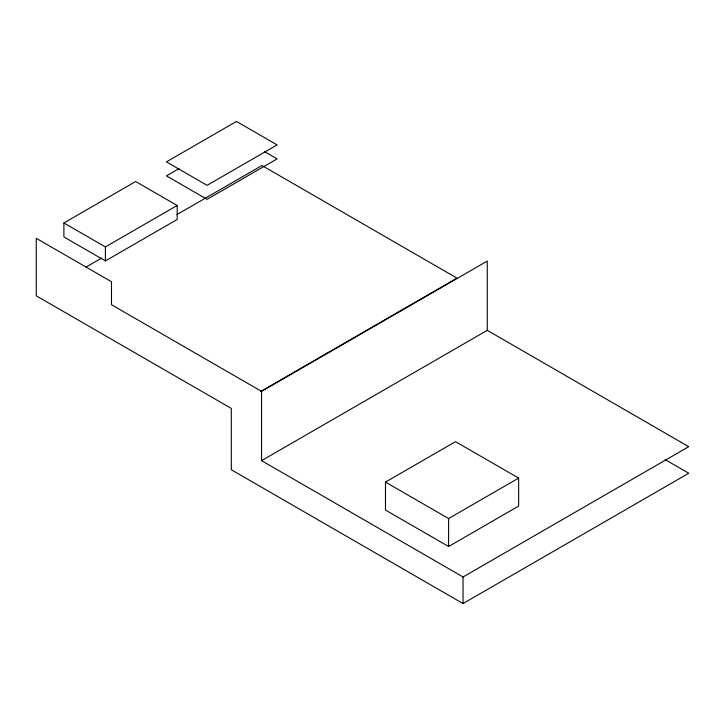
<?xml version="1.0" encoding="UTF-8"?>
<svg xmlns="http://www.w3.org/2000/svg" width="725" height="725" viewBox="0 0 725 725"><rect width="100%" height="100%" fill="white"/><g stroke="black" fill="none" stroke-linecap="round" stroke-linejoin="round"><path stroke-width="1.09" d="M63.9 222.965L135.675 181.522L177.181 205.492L177.181 219.467L105.406 260.909L63.9 236.939L63.9 222.965L105.406 246.926L177.181 205.492M179.075 168.562L166.433 175.867L207.078 199.33L277.122 158.893L264.534 151.625M86.076 267.045L101.708 258.028M176.945 214.591L261.952 165.508L456.995 278.128L260.61 391.509M261.571 391.373L487.263 261.063L487.263 330.346L261.571 460.647L261.571 391.373L111.487 304.718L111.487 281.753L36.25 238.317L36.25 295.818L231.302 408.429L231.302 469.755L463.048 603.553L688.75 473.253L665.278 459.704M385.473 482.098L455.517 441.661L518.647 478.101L518.647 506.068L448.603 546.505L385.473 510.056L385.473 482.098L448.603 518.547L518.647 478.101M261.571 460.647L463.048 576.973L688.75 446.673L487.263 330.346M463.048 576.973L463.048 603.553M448.603 518.547L448.603 546.505M105.406 246.926L105.406 260.909M236.477 121.447L166.433 161.883L207.078 185.346L277.122 144.909L236.477 121.447"/></g></svg>
